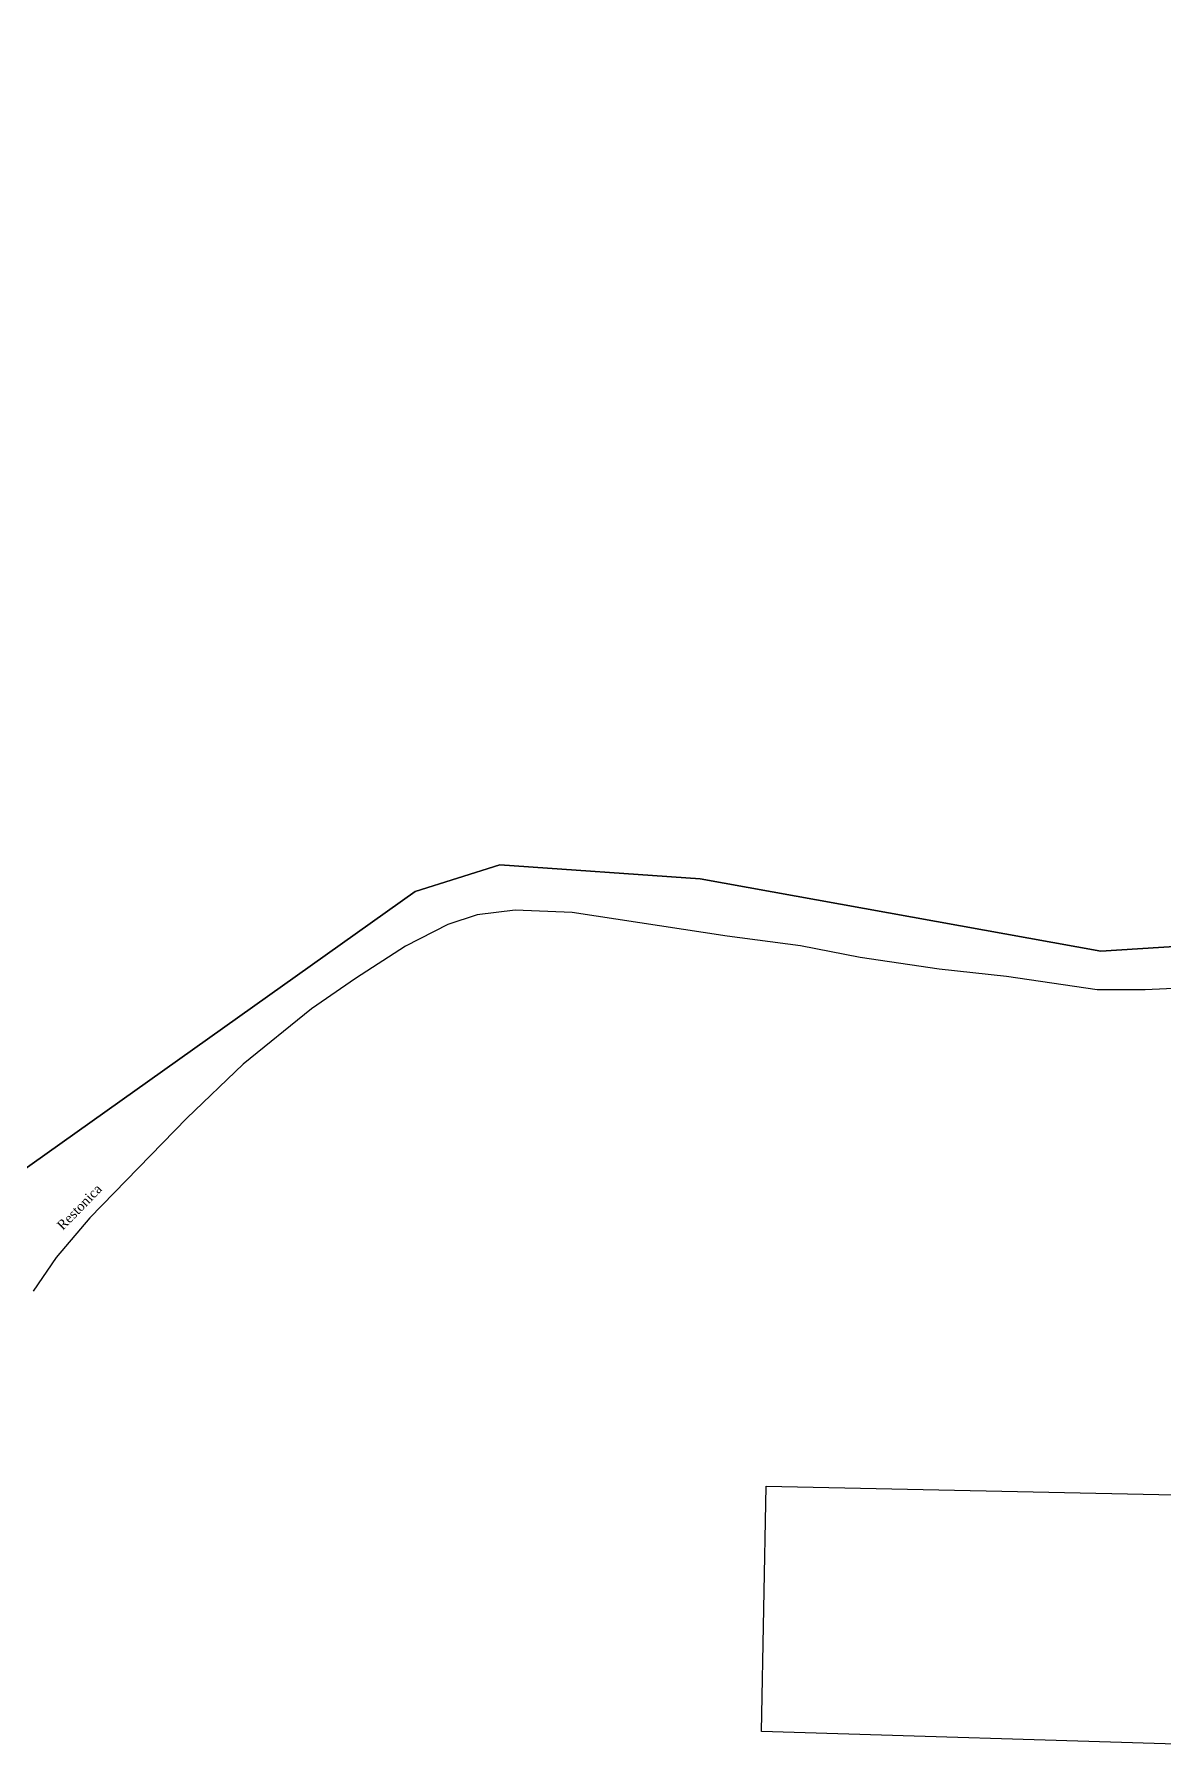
# Model space of a CAD drawing. Extents: x 1205702 to 1209329, y 6150197 to 6152796.
# Drawn here: x 1206408 to 1206760, y 6151975 to 6152509 of the extents above; entities that cross this region are included whole.
import ezdxf

# ---------------------------------------------------------------- set-up
doc = ezdxf.new("R2010")
doc.units = 0
doc.linetypes.add('CONTINU', pattern=[0])
for name, color, linetype in [('1LIEUDIT', 7, 'CONTINU'), ('1PARCELLE', 7, 'CONTINU'), ('1SECTION', 7, 'CONTINU'), ('1SUBDSECT', 7, 'CONTINU'), ('1TRONFLUV', 7, 'CONTINU'), ('3TRONFLUVTEX', 7, 'CONTINU')]:
    doc.layers.add(name, color=color, linetype=linetype)
doc.styles.get("Standard").update_dxf_attribs({"font": 'Times New Roman'})

msp = doc.modelspace()

# ---------------------------------------------------------------- linework, layer by layer
at = {"layer": '1LIEUDIT'}
msp.add_lwpolyline([(1207141.29, 6152508.72), (1207108.24, 6152483.45), (1207075.84, 6152444.04), (1207050.12, 6152398.09), (1207021.9, 6152365.82), (1206985.67, 6152339.48), (1206950.45, 6152323.39), (1206930.54, 6152277.03), (1206919.29, 6152263.4), (1206889.97, 6152246.82), (1206802.8, 6152226.4), (1206740.51, 6152222.48), (1206615.47, 6152245.06), (1206553.01, 6152249.39), (1206526.56, 6152241.09), (1206397.68, 6152149.36)], dxfattribs=at)
at = {"layer": '1PARCELLE'}
for points in [[(1206774.51, 6152211.31), (1206754.44, 6152210.38), (1206739.43, 6152210.33), (1206711.14, 6152214.49), (1206690.1, 6152216.79), (1206665.49, 6152220.42), (1206646.81, 6152224.09), (1206623.89, 6152227.09), (1206575.6, 6152234.54), (1206557.81, 6152235.28), (1206545.9, 6152233.75), (1206536.78, 6152230.81), (1206523.51, 6152223.95), (1206507.97, 6152213.87), (1206494.23, 6152204.4), (1206472.85, 6152187.14), (1206455.27, 6152170.28), (1206425.04, 6152139.19), (1206414.46, 6152126.78), (1206407.38, 6152116.26)], [(1206770.83, 6151974.66), (1206634.64, 6151978.78), (1206636.15, 6152055.44), (1206807.61, 6152051.73)], [(1206770.83, 6151974.66), (1206634.64, 6151978.78), (1206636.15, 6152055.44), (1206807.61, 6152051.73)]]:
    msp.add_lwpolyline(points, dxfattribs=at)
at = {"layer": '1SECTION'}
msp.add_lwpolyline([(1206397.68, 6152149.36), (1206526.56, 6152241.09), (1206553.01, 6152249.39), (1206615.47, 6152245.06), (1206740.51, 6152222.48), (1206802.8, 6152226.4), (1206889.97, 6152246.82), (1206919.29, 6152263.4), (1206930.54, 6152277.03), (1206950.45, 6152323.39), (1206985.67, 6152339.48), (1207021.9, 6152365.82), (1207050.12, 6152398.09), (1207075.84, 6152444.04), (1207108.24, 6152483.45), (1207141.29, 6152508.72)], dxfattribs=at)
at = {"layer": '1SUBDSECT'}
msp.add_lwpolyline([(1206397.68, 6152149.36), (1206526.56, 6152241.09), (1206553.01, 6152249.39), (1206615.47, 6152245.06), (1206740.51, 6152222.48), (1206802.8, 6152226.4), (1206889.97, 6152246.82), (1206919.29, 6152263.4), (1206930.54, 6152277.03), (1206950.45, 6152323.39), (1206985.67, 6152339.48), (1207021.9, 6152365.82), (1207050.12, 6152398.09), (1207075.84, 6152444.04), (1207108.24, 6152483.45), (1207141.29, 6152508.72)], dxfattribs=at)
at = {"layer": '1TRONFLUV'}
for points in [[(1206397.68, 6152149.36), (1206526.56, 6152241.09), (1206553.01, 6152249.39), (1206615.47, 6152245.06), (1206740.51, 6152222.48), (1206802.8, 6152226.4), (1206889.97, 6152246.82), (1206919.29, 6152263.4), (1206930.54, 6152277.03), (1206950.45, 6152323.39), (1206985.67, 6152339.48), (1207021.9, 6152365.82), (1207050.12, 6152398.09), (1207075.84, 6152444.04), (1207108.24, 6152483.45), (1207141.29, 6152508.72)], [(1206774.51, 6152211.31), (1206754.44, 6152210.38), (1206739.43, 6152210.33), (1206711.14, 6152214.49), (1206690.1, 6152216.79), (1206665.49, 6152220.42), (1206646.81, 6152224.09), (1206623.89, 6152227.09), (1206575.6, 6152234.54), (1206557.81, 6152235.28), (1206545.9, 6152233.75), (1206536.78, 6152230.81), (1206523.51, 6152223.95), (1206507.97, 6152213.87), (1206494.23, 6152204.4), (1206472.85, 6152187.14), (1206455.27, 6152170.28), (1206425.04, 6152139.19), (1206414.46, 6152126.78), (1206407.38, 6152116.26)]]:
    msp.add_lwpolyline(points, dxfattribs=at)

# ---------------------------------------------------------------- texts
at = {"layer": '3TRONFLUVTEX'}
msp.add_text('Restonica', height=3, rotation=45.8, dxfattribs=at).set_placement((1206416.59, 6152135.12))

doc.saveas('drawing.dxf')
